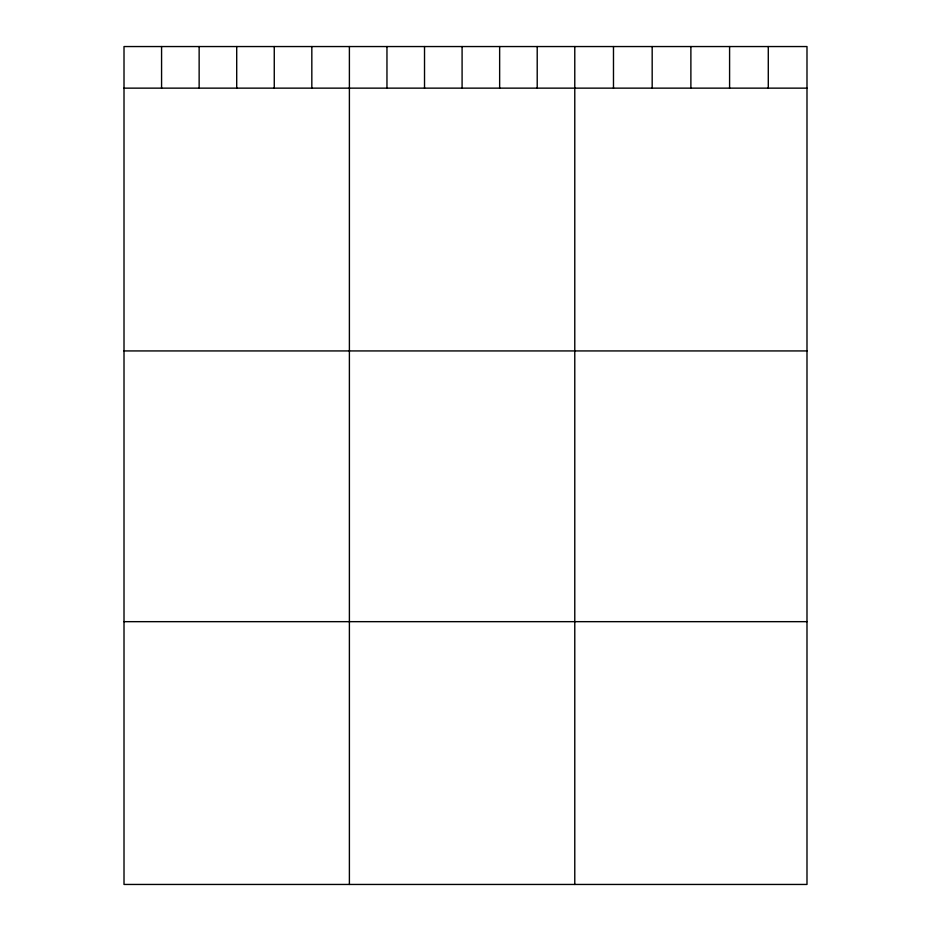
<?xml version="1.0" encoding="UTF-8"?>
<svg xmlns="http://www.w3.org/2000/svg" width="931" height="931" viewBox="0 0 931 931"><rect width="100%" height="100%" fill="white"/><g stroke="black" fill="none" stroke-linecap="round" stroke-linejoin="round"><path stroke-width="1.4" d="M806.991 88.142L806.991 884.45L124.009 884.45L124.009 46.55L806.991 46.55L806.991 88.142L124.009 88.142M124.009 350.929L806.991 350.929M124.009 621.664L806.991 621.664M768.284 46.55L768.284 88.142M729.59 46.55L729.59 88.142M690.883 46.55L690.883 88.142M652.177 46.55L652.177 88.142M613.482 46.55L613.482 88.142M574.776 46.55L574.776 884.45M537.21 46.55L537.21 88.142M499.644 46.55L499.644 88.142M462.09 46.55L462.09 88.142M424.524 46.55L424.524 88.142M386.959 46.55L386.959 88.142M349.393 46.55L349.393 884.45M311.827 46.55L311.827 88.142M274.261 46.55L274.261 88.142M236.707 46.55L236.707 88.142M199.141 46.55L199.141 88.142M161.575 46.55L161.575 88.142"/></g></svg>
